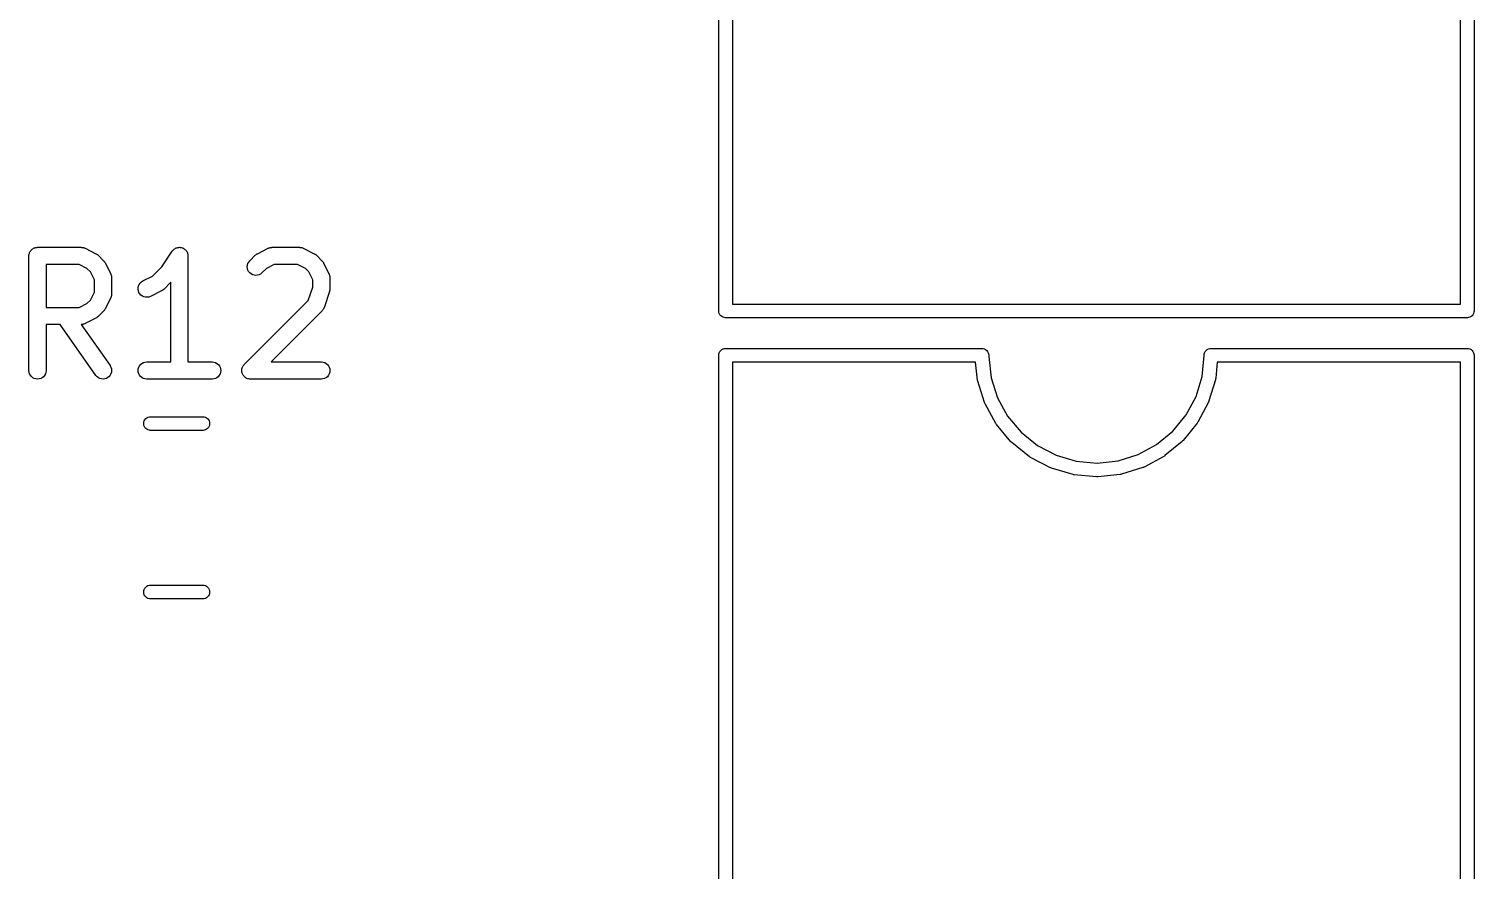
# Model space of a CAD drawing. Extents: x 59.2 to 126.8, y -130.7 to -65.9.
# Drawn here: x 99.41 to 112.02, y -106.42 to -99.08 of the extents above; entities that cross this region are included whole.
import ezdxf

# ---------------------------------------------------------------- set-up
doc = ezdxf.new("R2010")
doc.units = 0
doc.layers.add('BLACK', color=7, linetype='CONTINUOUS')

msp = doc.modelspace()

# ---------------------------------------------------------------- linework, layer by layer
at = {"layer": 'BLACK', "linetype": 'CONTINUOUS'}
for p, q in [((105.429, -101.539), (105.429, -96.3449)), ((105.549, -96.402), (105.549, -101.482)), ((111.899, -101.482), (111.899, -96.402)), ((112.019, -96.3449), (112.019, -101.539)), ((99.4441, -101), (99.4504, -100.996)), ((99.4504, -100.996), (99.4566, -100.993)), ((99.4566, -100.993), (99.4569, -100.993)), ((99.4569, -100.993), (99.4571, -100.993)), ((99.4571, -100.993), (99.4639, -100.991)), ((99.4639, -100.991), (99.4706, -100.989)), ((99.4706, -100.989), (99.4709, -100.989)), ((99.4709, -100.989), (99.4712, -100.989)), ((99.4712, -100.989), (99.4782, -100.988)), ((99.4782, -100.988), (99.4852, -100.987)), ((99.4852, -100.987), (99.8662, -100.987)), ((99.8662, -100.987), (99.8672, -100.987)), ((99.8672, -100.987), (99.8694, -100.988)), ((99.8694, -100.988), (99.8716, -100.988)), ((99.8716, -100.988), (99.8767, -100.988)), ((99.8767, -100.988), (99.8818, -100.989)), ((99.8818, -100.989), (99.8839, -100.99)), ((99.8839, -100.99), (99.886, -100.99)), ((99.886, -100.99), (99.8908, -100.992)), ((99.8908, -100.992), (99.8957, -100.993)), ((99.8957, -100.993), (99.8976, -100.995)), ((99.8976, -100.995), (99.8997, -100.995)), ((99.8997, -100.995), (99.9949, -101.043)), ((100.682, -101), (100.689, -100.996)), ((100.689, -100.996), (100.695, -100.993)), ((100.695, -100.993), (100.703, -100.991)), ((100.695, -100.993), (100.695, -100.993)), ((100.695, -100.993), (100.695, -100.993)), ((100.703, -100.991), (100.709, -100.989)), ((100.709, -100.989), (100.717, -100.988)), ((100.709, -100.989), (100.709, -100.989)), ((100.709, -100.989), (100.709, -100.989)), ((100.717, -100.988), (100.724, -100.987)), ((100.724, -100.987), (100.724, -100.987)), ((100.724, -100.987), (100.731, -100.988)), ((100.724, -100.987), (100.724, -100.987)), ((100.731, -100.988), (100.738, -100.989)), ((100.738, -100.989), (100.738, -100.989)), ((100.738, -100.989), (100.739, -100.989)), ((100.739, -100.989), (100.746, -100.991)), ((100.746, -100.991), (100.752, -100.993)), ((100.752, -100.993), (100.752, -100.993)), ((100.752, -100.993), (100.752, -100.993)), ((100.752, -100.993), (100.759, -100.997)), ((101.404, -101.043), (101.499, -100.995)), ((101.499, -100.995), (101.5, -100.995)), ((101.5, -100.995), (101.502, -100.994)), ((101.502, -100.994), (101.504, -100.993)), ((101.504, -100.993), (101.509, -100.992)), ((101.509, -100.992), (101.514, -100.99)), ((101.514, -100.99), (101.516, -100.989)), ((101.516, -100.989), (101.518, -100.989)), ((101.518, -100.989), (101.523, -100.988)), ((101.523, -100.988), (101.528, -100.988)), ((101.528, -100.988), (101.531, -100.988)), ((101.531, -100.988), (101.533, -100.987)), ((101.533, -100.987), (101.771, -100.987)), ((101.771, -100.987), (101.772, -100.987)), ((101.772, -100.987), (101.774, -100.988)), ((101.774, -100.988), (101.776, -100.988)), ((101.776, -100.988), (101.781, -100.988)), ((101.781, -100.988), (101.787, -100.989)), ((101.787, -100.989), (101.789, -100.99)), ((101.789, -100.99), (101.791, -100.99)), ((101.791, -100.99), (101.796, -100.992)), ((101.796, -100.992), (101.8, -100.993)), ((101.8, -100.993), (101.802, -100.995)), ((101.802, -100.995), (101.804, -100.995)), ((101.804, -100.995), (101.9, -101.043)), ((99.4102, -101.061), (99.411, -101.054)), ((99.4102, -101.062), (99.4102, -101.061)), ((99.4102, -102.062), (99.4102, -101.062)), ((99.4102, -101.062), (99.4102, -101.062)), ((99.4102, -101.062), (99.4102, -101.062)), ((99.4102, -101.062), (99.4102, -101.062)), ((99.411, -101.054), (99.4117, -101.047)), ((99.4117, -101.047), (99.4118, -101.047)), ((99.4118, -101.047), (99.4119, -101.047)), ((99.4119, -101.047), (99.414, -101.04)), ((99.414, -101.04), (99.4161, -101.033)), ((99.4161, -101.033), (99.4162, -101.033)), ((99.4162, -101.033), (99.4163, -101.033)), ((99.4163, -101.033), (99.4197, -101.027)), ((99.4197, -101.027), (99.423, -101.02)), ((99.423, -101.02), (99.4232, -101.02)), ((99.4232, -101.02), (99.4233, -101.02)), ((99.4233, -101.02), (99.4279, -101.015)), ((99.4279, -101.015), (99.4324, -101.009)), ((99.4324, -101.009), (99.4326, -101.009)), ((99.4326, -101.009), (99.4327, -101.009)), ((99.4327, -101.009), (99.4382, -101.004)), ((99.4382, -101.004), (99.4437, -101)), ((99.4437, -101), (99.4439, -101)), ((99.4439, -101), (99.4441, -101)), ((99.9949, -101.043), (99.9959, -101.043)), ((99.9959, -101.043), (99.9994, -101.046)), ((99.9994, -101.046), (100.003, -101.048)), ((100.003, -101.048), (100.006, -101.05)), ((100.006, -101.05), (100.008, -101.051)), ((100.008, -101.051), (100.011, -101.054)), ((100.011, -101.054), (100.014, -101.057)), ((100.014, -101.057), (100.062, -101.105)), ((100.062, -101.105), (100.063, -101.105)), ((100.063, -101.105), (100.065, -101.109)), ((100.065, -101.109), (100.068, -101.112)), ((100.068, -101.112), (100.07, -101.114)), ((100.07, -101.114), (100.072, -101.117)), ((100.072, -101.117), (100.074, -101.121)), ((100.074, -101.121), (100.076, -101.124)), ((100.57, -101.157), (100.661, -101.021)), ((100.661, -101.02), (100.666, -101.014)), ((100.661, -101.021), (100.661, -101.02)), ((100.661, -101.02), (100.661, -101.02)), ((100.661, -101.02), (100.661, -101.02)), ((100.661, -101.02), (100.661, -101.02)), ((100.666, -101.014), (100.671, -101.009)), ((100.671, -101.009), (100.677, -101.004)), ((100.671, -101.009), (100.671, -101.009)), ((100.671, -101.009), (100.671, -101.009)), ((100.677, -101.004), (100.682, -101)), ((100.682, -101), (100.682, -101)), ((100.682, -101), (100.682, -101)), ((100.759, -100.997), (100.765, -101)), ((100.765, -101), (100.765, -101)), ((100.765, -101), (100.765, -101)), ((100.765, -101), (100.771, -101.005)), ((100.771, -101.005), (100.777, -101.01)), ((100.777, -101.01), (100.777, -101.01)), ((100.777, -101.01), (100.777, -101.01)), ((100.777, -101.01), (100.781, -101.016)), ((100.781, -101.016), (100.786, -101.021)), ((100.786, -101.021), (100.786, -101.021)), ((100.786, -101.021), (100.786, -101.021)), ((100.786, -101.021), (100.79, -101.028)), ((100.79, -101.028), (100.793, -101.034)), ((100.793, -101.034), (100.793, -101.034)), ((100.793, -101.034), (100.793, -101.034)), ((100.793, -101.034), (100.795, -101.041)), ((100.795, -101.041), (100.797, -101.048)), ((100.797, -101.048), (100.797, -101.048)), ((100.797, -101.048), (100.797, -101.048)), ((100.797, -101.048), (100.798, -101.055)), ((100.798, -101.055), (100.798, -101.062)), ((100.798, -101.062), (100.798, -101.987)), ((101.321, -101.129), (101.328, -101.116)), ((101.328, -101.116), (101.337, -101.105)), ((101.337, -101.105), (101.385, -101.057)), ((101.385, -101.056), (101.389, -101.054)), ((101.385, -101.057), (101.385, -101.056)), ((101.389, -101.054), (101.392, -101.051)), ((101.392, -101.051), (101.394, -101.049)), ((101.394, -101.049), (101.397, -101.047)), ((101.397, -101.047), (101.4, -101.045)), ((101.4, -101.045), (101.404, -101.043)), ((101.9, -101.043), (101.901, -101.043)), ((101.901, -101.043), (101.904, -101.046)), ((101.904, -101.046), (101.908, -101.048)), ((101.908, -101.048), (101.91, -101.05)), ((101.91, -101.05), (101.913, -101.051)), ((101.913, -101.051), (101.916, -101.054)), ((101.916, -101.054), (101.919, -101.057)), ((101.919, -101.057), (101.967, -101.105)), ((101.967, -101.105), (101.968, -101.105)), ((101.968, -101.105), (101.97, -101.109)), ((101.97, -101.109), (101.973, -101.112)), ((101.973, -101.112), (101.975, -101.114)), ((101.975, -101.114), (101.977, -101.117)), ((101.977, -101.117), (101.979, -101.121)), ((101.979, -101.121), (101.981, -101.124)), ((99.5602, -101.137), (99.5602, -101.511)), ((99.8485, -101.137), (99.5602, -101.137)), ((99.917, -101.172), (99.8485, -101.137)), ((99.9474, -101.202), (99.917, -101.172)), ((99.9816, -101.271), (99.9474, -101.202)), ((100.076, -101.124), (100.124, -101.219)), ((100.124, -101.219), (100.124, -101.22)), ((100.124, -101.22), (100.125, -101.222)), ((100.125, -101.222), (100.126, -101.224)), ((100.126, -101.224), (100.127, -101.229)), ((100.127, -101.229), (100.129, -101.234)), ((100.129, -101.234), (100.13, -101.236)), ((100.13, -101.236), (100.13, -101.238)), ((100.13, -101.238), (100.131, -101.243)), ((100.131, -101.243), (100.132, -101.248)), ((100.132, -101.248), (100.131, -101.251)), ((100.404, -101.281), (100.488, -101.239)), ((100.488, -101.239), (100.57, -101.157)), ((101.315, -101.157), (101.316, -101.143)), ((101.316, -101.172), (101.315, -101.157)), ((101.316, -101.143), (101.321, -101.129)), ((101.321, -101.186), (101.316, -101.172)), ((101.327, -101.199), (101.321, -101.186)), ((101.337, -101.21), (101.327, -101.199)), ((101.348, -101.22), (101.337, -101.21)), ((101.361, -101.227), (101.348, -101.22)), ((101.375, -101.231), (101.361, -101.227)), ((101.389, -101.233), (101.375, -101.231)), ((101.404, -101.231), (101.389, -101.233)), ((101.418, -101.227), (101.404, -101.231)), ((101.431, -101.221), (101.418, -101.227)), ((101.442, -101.211), (101.431, -101.221)), ((101.443, -101.211), (101.442, -101.211)), ((101.482, -101.172), (101.443, -101.211)), ((101.551, -101.137), (101.482, -101.172)), ((101.753, -101.137), (101.551, -101.137)), ((101.822, -101.172), (101.753, -101.137)), ((101.852, -101.202), (101.822, -101.172)), ((101.886, -101.271), (101.852, -101.202)), ((101.981, -101.124), (102.028, -101.219)), ((102.028, -101.219), (102.029, -101.22)), ((102.029, -101.22), (102.03, -101.222)), ((102.03, -101.222), (102.031, -101.224)), ((102.031, -101.224), (102.032, -101.229)), ((102.032, -101.229), (102.034, -101.234)), ((102.034, -101.234), (102.034, -101.236)), ((102.034, -101.236), (102.035, -101.238)), ((102.035, -101.238), (102.035, -101.243)), ((102.035, -101.243), (102.036, -101.248)), ((102.036, -101.248), (102.036, -101.251)), ((99.9816, -101.378), (99.9816, -101.271)), ((100.131, -101.251), (100.132, -101.253)), ((100.132, -101.253), (100.132, -101.396)), ((100.363, -101.338), (100.367, -101.324)), ((100.363, -101.353), (100.363, -101.338)), ((100.365, -101.367), (100.363, -101.353)), ((100.37, -101.381), (100.365, -101.367)), ((100.367, -101.324), (100.373, -101.311)), ((100.373, -101.311), (100.381, -101.299)), ((100.381, -101.299), (100.392, -101.289)), ((100.392, -101.289), (100.404, -101.281)), ((100.566, -101.368), (100.471, -101.415)), ((100.57, -101.365), (100.566, -101.368)), ((100.574, -101.363), (100.57, -101.365)), ((100.576, -101.361), (100.574, -101.363)), ((100.579, -101.36), (100.576, -101.361)), ((100.582, -101.357), (100.579, -101.36)), ((100.585, -101.354), (100.582, -101.357)), ((100.586, -101.354), (100.585, -101.354)), ((100.648, -101.291), (100.586, -101.354)), ((100.648, -101.987), (100.648, -101.291)), ((101.848, -101.45), (101.886, -101.336)), ((101.886, -101.336), (101.886, -101.271)), ((102.033, -101.372), (101.985, -101.515)), ((102.035, -101.364), (102.033, -101.368)), ((102.033, -101.368), (102.033, -101.372)), ((102.036, -101.358), (102.035, -101.361)), ((102.035, -101.361), (102.035, -101.364)), ((102.036, -101.251), (102.036, -101.253)), ((102.036, -101.253), (102.036, -101.348)), ((102.036, -101.348), (102.036, -101.349)), ((102.036, -101.349), (102.036, -101.353)), ((102.036, -101.353), (102.036, -101.358)), ((99.8485, -101.511), (99.917, -101.477)), ((99.917, -101.477), (99.9474, -101.447)), ((99.9474, -101.447), (99.9816, -101.378)), ((100.124, -101.429), (100.076, -101.524)), ((100.125, -101.427), (100.124, -101.429)), ((100.126, -101.425), (100.125, -101.427)), ((100.127, -101.42), (100.126, -101.425)), ((100.129, -101.416), (100.127, -101.42)), ((100.13, -101.411), (100.129, -101.413)), ((100.129, -101.413), (100.129, -101.416)), ((100.131, -101.406), (100.13, -101.411)), ((100.132, -101.397), (100.131, -101.399)), ((100.131, -101.399), (100.131, -101.401)), ((100.131, -101.401), (100.131, -101.406)), ((100.132, -101.396), (100.132, -101.397)), ((100.378, -101.394), (100.37, -101.381)), ((100.388, -101.404), (100.378, -101.394)), ((100.4, -101.413), (100.388, -101.404)), ((100.413, -101.419), (100.4, -101.413)), ((100.427, -101.422), (100.413, -101.419)), ((100.442, -101.423), (100.427, -101.422)), ((100.456, -101.421), (100.442, -101.423)), ((100.47, -101.416), (100.456, -101.421)), ((100.471, -101.415), (100.47, -101.416)), ((101.289, -102.009), (101.848, -101.45)), ((105.549, -101.482), (111.899, -101.482)), ((99.5602, -101.511), (99.8485, -101.511)), ((99.9949, -101.606), (99.8997, -101.653)), ((99.9985, -101.603), (99.9949, -101.606)), ((100.002, -101.601), (99.9985, -101.603)), ((100.005, -101.6), (100.002, -101.601)), ((100.007, -101.598), (100.005, -101.6)), ((100.01, -101.595), (100.007, -101.598)), ((100.014, -101.592), (100.01, -101.595)), ((100.062, -101.544), (100.014, -101.592)), ((100.014, -101.592), (100.014, -101.592)), ((100.065, -101.541), (100.062, -101.544)), ((100.068, -101.538), (100.065, -101.541)), ((100.069, -101.535), (100.068, -101.538)), ((100.071, -101.533), (100.069, -101.535)), ((100.073, -101.529), (100.071, -101.533)), ((100.076, -101.525), (100.073, -101.529)), ((100.076, -101.524), (100.076, -101.525)), ((101.967, -101.544), (101.523, -101.987)), ((101.968, -101.542), (101.967, -101.544)), ((101.97, -101.541), (101.968, -101.542)), ((101.973, -101.537), (101.97, -101.541)), ((101.976, -101.533), (101.973, -101.537)), ((101.977, -101.531), (101.976, -101.533)), ((101.978, -101.529), (101.977, -101.531)), ((101.981, -101.524), (101.978, -101.529)), ((101.983, -101.52), (101.981, -101.524)), ((101.984, -101.518), (101.983, -101.52)), ((101.985, -101.516), (101.984, -101.518)), ((101.985, -101.515), (101.985, -101.516)), ((105.429, -101.542), (105.429, -101.539)), ((105.43, -101.554), (105.429, -101.542)), ((105.433, -101.565), (105.43, -101.554)), ((105.439, -101.575), (105.433, -101.565)), ((105.446, -101.585), (105.439, -101.575)), ((105.456, -101.592), (105.446, -101.585)), ((105.466, -101.598), (105.456, -101.592)), ((105.477, -101.601), (105.466, -101.598)), ((105.486, -101.602), (105.477, -101.601)), ((105.489, -101.602), (105.486, -101.602)), ((105.486, -101.602), (105.486, -101.602)), ((105.492, -101.602), (105.489, -101.602)), ((111.956, -101.602), (105.492, -101.602)), ((111.959, -101.602), (111.956, -101.602)), ((111.962, -101.602), (111.959, -101.602)), ((111.971, -101.601), (111.962, -101.602)), ((111.962, -101.602), (111.962, -101.602)), ((111.982, -101.598), (111.971, -101.601)), ((111.992, -101.592), (111.982, -101.598)), ((112.002, -101.585), (111.992, -101.592)), ((112.009, -101.575), (112.002, -101.585)), ((112.015, -101.565), (112.009, -101.575)), ((112.018, -101.554), (112.015, -101.565)), ((112.019, -101.545), (112.018, -101.553)), ((112.018, -101.553), (112.018, -101.554)), ((112.019, -101.539), (112.019, -101.542)), ((112.019, -101.542), (112.019, -101.545)), ((112.019, -101.545), (112.019, -101.545)), ((99.6843, -101.661), (99.5602, -101.661)), ((99.5602, -101.661), (99.5602, -102.062)), ((99.9952, -102.105), (99.6843, -101.661)), ((99.8684, -101.661), (99.8673, -101.661)), ((99.8673, -101.661), (100.118, -102.019)), ((99.8706, -101.661), (99.8684, -101.661)), ((99.8756, -101.66), (99.8706, -101.661)), ((99.8807, -101.66), (99.8756, -101.66)), ((99.8829, -101.659), (99.8807, -101.66)), ((99.885, -101.659), (99.8829, -101.659)), ((99.8898, -101.657), (99.885, -101.659)), ((99.8947, -101.656), (99.8898, -101.657)), ((99.8967, -101.654), (99.8947, -101.656)), ((99.8988, -101.654), (99.8967, -101.654)), ((99.8997, -101.653), (99.8988, -101.654)), ((105.456, -101.88), (105.466, -101.874)), ((105.466, -101.874), (105.477, -101.871)), ((105.477, -101.871), (105.486, -101.87)), ((105.486, -101.87), (105.489, -101.87)), ((105.489, -101.87), (105.492, -101.87)), ((105.492, -101.87), (107.727, -101.87)), ((107.727, -101.87), (107.736, -101.871)), ((107.736, -101.871), (107.747, -101.874)), ((107.747, -101.874), (107.757, -101.88)), ((109.691, -101.88), (109.701, -101.874)), ((109.701, -101.874), (109.712, -101.871)), ((109.712, -101.871), (109.721, -101.87)), ((109.721, -101.87), (111.956, -101.87)), ((111.956, -101.87), (111.959, -101.87)), ((111.959, -101.87), (111.962, -101.87)), ((111.962, -101.87), (111.97, -101.871)), ((111.97, -101.871), (111.971, -101.871)), ((111.971, -101.871), (111.982, -101.874)), ((111.982, -101.874), (111.992, -101.88)), ((100.385, -102.009), (100.396, -102)), ((100.396, -102), (100.409, -101.993)), ((100.409, -101.993), (100.423, -101.989)), ((100.423, -101.989), (100.438, -101.987)), ((100.438, -101.987), (100.648, -101.987)), ((100.798, -101.987), (101.009, -101.987)), ((101.009, -101.987), (101.01, -101.987)), ((101.01, -101.987), (101.025, -101.989)), ((101.025, -101.989), (101.039, -101.993)), ((101.039, -101.993), (101.051, -102)), ((101.051, -102), (101.063, -102.01)), ((101.523, -101.987), (101.961, -101.987)), ((101.961, -101.987), (101.962, -101.987)), ((101.962, -101.987), (101.977, -101.989)), ((101.977, -101.989), (101.991, -101.993)), ((101.991, -101.993), (102.004, -102)), ((102.004, -102), (102.015, -102.01)), ((105.429, -101.93), (105.43, -101.918)), ((105.429, -101.933), (105.429, -101.93)), ((105.429, -107.127), (105.429, -101.933)), ((105.43, -101.918), (105.433, -101.907)), ((105.433, -101.907), (105.439, -101.897)), ((105.439, -101.897), (105.446, -101.887)), ((105.446, -101.887), (105.456, -101.88)), ((105.549, -101.99), (105.549, -107.07)), ((107.669, -101.99), (105.549, -101.99)), ((107.686, -102.145), (107.669, -101.99)), ((107.757, -101.88), (107.767, -101.887)), ((107.767, -101.887), (107.774, -101.897)), ((107.774, -101.897), (107.78, -101.907)), ((107.78, -101.907), (107.783, -101.918)), ((107.783, -101.918), (107.784, -101.93)), ((107.784, -101.93), (107.784, -101.933)), ((107.784, -101.933), (107.784, -101.94)), ((107.784, -101.94), (107.805, -102.125)), ((109.646, -102.113), (109.664, -101.93)), ((109.664, -101.93), (109.665, -101.918)), ((109.664, -101.93), (109.664, -101.93)), ((109.665, -101.918), (109.668, -101.907)), ((109.668, -101.907), (109.674, -101.897)), ((109.674, -101.897), (109.681, -101.887)), ((109.681, -101.887), (109.691, -101.88)), ((109.778, -101.99), (109.765, -102.13)), ((111.899, -101.99), (109.778, -101.99)), ((111.899, -107.07), (111.899, -101.99)), ((111.992, -101.88), (112.002, -101.887)), ((112.002, -101.887), (112.009, -101.897)), ((112.009, -101.897), (112.015, -101.907)), ((112.015, -101.907), (112.018, -101.918)), ((112.018, -101.918), (112.019, -101.926)), ((112.019, -101.926), (112.019, -101.93)), ((112.019, -101.93), (112.019, -101.933)), ((112.019, -101.933), (112.019, -107.127)), ((99.4116, -102.077), (99.4102, -102.062)), ((99.4159, -102.091), (99.4116, -102.077)), ((99.4227, -102.104), (99.4159, -102.091)), ((99.432, -102.115), (99.4227, -102.104)), ((99.4433, -102.125), (99.432, -102.115)), ((99.4561, -102.132), (99.4433, -102.125)), ((99.5263, -102.125), (99.5133, -102.132)), ((99.5377, -102.116), (99.5263, -102.125)), ((99.5471, -102.105), (99.5377, -102.116)), ((99.5541, -102.092), (99.5471, -102.105)), ((99.5586, -102.078), (99.5541, -102.092)), ((99.5602, -102.063), (99.5586, -102.078)), ((99.5602, -102.062), (99.5602, -102.063)), ((100.005, -102.117), (99.9952, -102.105)), ((100.016, -102.126), (100.005, -102.117)), ((100.029, -102.132), (100.016, -102.126)), ((100.086, -102.131), (100.072, -102.136)), ((100.099, -102.124), (100.086, -102.131)), ((100.11, -102.115), (100.099, -102.124)), ((100.12, -102.103), (100.11, -102.115)), ((100.118, -102.019), (100.119, -102.02)), ((100.119, -102.02), (100.126, -102.033)), ((100.126, -102.09), (100.12, -102.103)), ((100.126, -102.033), (100.13, -102.047)), ((100.13, -102.076), (100.126, -102.09)), ((100.13, -102.047), (100.132, -102.062)), ((100.132, -102.062), (100.13, -102.076)), ((100.363, -102.062), (100.364, -102.047)), ((100.364, -102.076), (100.363, -102.062)), ((100.364, -102.047), (100.368, -102.033)), ((100.368, -102.09), (100.364, -102.076)), ((100.368, -102.033), (100.375, -102.02)), ((100.375, -102.103), (100.368, -102.09)), ((100.375, -102.02), (100.385, -102.009)), ((100.384, -102.115), (100.375, -102.103)), ((100.395, -102.124), (100.384, -102.115)), ((100.408, -102.131), (100.395, -102.124)), ((100.422, -102.136), (100.408, -102.131)), ((101.051, -102.125), (101.038, -102.132)), ((101.062, -102.116), (101.051, -102.125)), ((101.071, -102.104), (101.062, -102.116)), ((101.063, -102.01), (101.072, -102.021)), ((101.078, -102.091), (101.071, -102.104)), ((101.072, -102.021), (101.079, -102.034)), ((101.082, -102.077), (101.078, -102.091)), ((101.079, -102.034), (101.083, -102.048)), ((101.084, -102.063), (101.082, -102.077)), ((101.083, -102.048), (101.084, -102.063)), ((101.267, -102.062), (101.268, -102.055)), ((101.268, -102.069), (101.267, -102.062)), ((101.267, -102.062), (101.267, -102.062)), ((101.267, -102.062), (101.267, -102.062)), ((101.268, -102.055), (101.269, -102.048)), ((101.269, -102.076), (101.268, -102.069)), ((101.269, -102.047), (101.271, -102.04)), ((101.269, -102.048), (101.269, -102.047)), ((101.269, -102.047), (101.269, -102.047)), ((101.269, -102.077), (101.269, -102.076)), ((101.271, -102.084), (101.269, -102.077)), ((101.269, -102.077), (101.269, -102.077)), ((101.271, -102.04), (101.273, -102.034)), ((101.273, -102.09), (101.271, -102.084)), ((101.273, -102.033), (101.277, -102.027)), ((101.273, -102.034), (101.273, -102.033)), ((101.273, -102.033), (101.273, -102.033)), ((101.273, -102.091), (101.273, -102.09)), ((101.276, -102.097), (101.273, -102.091)), ((101.273, -102.091), (101.273, -102.091)), ((101.28, -102.103), (101.276, -102.097)), ((101.277, -102.027), (101.28, -102.021)), ((101.28, -102.02), (101.285, -102.015)), ((101.28, -102.021), (101.28, -102.02)), ((101.28, -102.021), (101.28, -102.021)), ((101.28, -102.104), (101.28, -102.103)), ((101.284, -102.109), (101.28, -102.104)), ((101.28, -102.104), (101.28, -102.104)), ((101.289, -102.115), (101.284, -102.109)), ((101.285, -102.015), (101.289, -102.009)), ((101.294, -102.12), (101.289, -102.115)), ((101.289, -102.115), (101.289, -102.115)), ((101.289, -102.115), (101.289, -102.115)), ((101.3, -102.124), (101.294, -102.12)), ((101.307, -102.128), (101.3, -102.124)), ((101.3, -102.124), (101.3, -102.124)), ((101.3, -102.124), (101.3, -102.124)), ((101.313, -102.131), (101.307, -102.128)), ((101.32, -102.134), (101.313, -102.131)), ((101.313, -102.131), (101.313, -102.131)), ((101.313, -102.131), (101.313, -102.131)), ((102.003, -102.125), (101.99, -102.132)), ((102.014, -102.116), (102.003, -102.125)), ((102.024, -102.104), (102.014, -102.116)), ((102.015, -102.01), (102.024, -102.021)), ((102.024, -102.021), (102.031, -102.034)), ((102.031, -102.091), (102.024, -102.104)), ((102.031, -102.034), (102.035, -102.048)), ((102.035, -102.077), (102.031, -102.091)), ((102.035, -102.048), (102.036, -102.063)), ((102.036, -102.063), (102.035, -102.077)), ((107.805, -102.125), (107.86, -102.3)), ((109.593, -102.288), (109.646, -102.113)), ((109.765, -102.131), (109.763, -102.136)), ((109.765, -102.13), (109.765, -102.131)), ((99.4701, -102.136), (99.4561, -102.132)), ((99.4847, -102.137), (99.4701, -102.136)), ((99.4993, -102.136), (99.4847, -102.137)), ((99.5133, -102.132), (99.4993, -102.136)), ((100.043, -102.136), (100.029, -102.132)), ((100.058, -102.137), (100.043, -102.136)), ((100.072, -102.136), (100.058, -102.137)), ((100.437, -102.137), (100.422, -102.136)), ((100.438, -102.137), (100.437, -102.137)), ((101.009, -102.137), (100.438, -102.137)), ((101.024, -102.136), (101.009, -102.137)), ((101.038, -102.132), (101.024, -102.136)), ((101.327, -102.136), (101.32, -102.134)), ((101.334, -102.137), (101.327, -102.136)), ((101.327, -102.136), (101.327, -102.136)), ((101.327, -102.136), (101.327, -102.136)), ((101.341, -102.137), (101.334, -102.137)), ((101.342, -102.137), (101.341, -102.137)), ((101.961, -102.137), (101.342, -102.137)), ((101.342, -102.137), (101.342, -102.137)), ((101.342, -102.137), (101.342, -102.137)), ((101.342, -102.137), (101.342, -102.137)), ((101.976, -102.136), (101.961, -102.137)), ((101.99, -102.132), (101.976, -102.136)), ((107.687, -102.15), (107.686, -102.145)), ((107.688, -102.155), (107.687, -102.15)), ((107.689, -102.156), (107.688, -102.155)), ((107.748, -102.342), (107.689, -102.156)), ((109.762, -102.142), (109.706, -102.328)), ((109.763, -102.136), (109.762, -102.142)), ((107.75, -102.347), (107.748, -102.342)), ((107.752, -102.352), (107.75, -102.347)), ((107.752, -102.353), (107.752, -102.352)), ((107.846, -102.524), (107.752, -102.353)), ((107.86, -102.3), (107.949, -102.461)), ((109.507, -102.45), (109.593, -102.288)), ((109.702, -102.339), (109.61, -102.512)), ((109.704, -102.334), (109.702, -102.339)), ((109.706, -102.329), (109.704, -102.334)), ((109.706, -102.328), (109.706, -102.329)), ((100.413, -102.513), (100.417, -102.502)), ((100.417, -102.502), (100.422, -102.492)), ((100.422, -102.492), (100.43, -102.482)), ((100.43, -102.482), (100.439, -102.475)), ((100.439, -102.475), (100.449, -102.469)), ((100.449, -102.469), (100.461, -102.466)), ((100.461, -102.466), (100.469, -102.465)), ((100.469, -102.465), (100.93, -102.465)), ((100.93, -102.465), (100.938, -102.466)), ((100.938, -102.466), (100.95, -102.469)), ((100.95, -102.469), (100.96, -102.475)), ((100.96, -102.475), (100.969, -102.482)), ((100.969, -102.482), (100.977, -102.492)), ((100.977, -102.492), (100.982, -102.502)), ((100.982, -102.502), (100.986, -102.513)), ((107.949, -102.461), (108.067, -102.601)), ((109.391, -102.592), (109.507, -102.45)), ((100.412, -102.525), (100.413, -102.513)), ((100.413, -102.537), (100.412, -102.525)), ((100.417, -102.548), (100.413, -102.537)), ((100.422, -102.558), (100.417, -102.548)), ((100.43, -102.568), (100.422, -102.558)), ((100.439, -102.575), (100.43, -102.568)), ((100.449, -102.581), (100.439, -102.575)), ((100.461, -102.584), (100.449, -102.581)), ((100.469, -102.585), (100.461, -102.584)), ((100.93, -102.585), (100.469, -102.585)), ((100.938, -102.584), (100.93, -102.585)), ((100.95, -102.581), (100.938, -102.584)), ((100.96, -102.575), (100.95, -102.581)), ((100.969, -102.568), (100.96, -102.575)), ((100.977, -102.558), (100.969, -102.568)), ((100.982, -102.548), (100.977, -102.558)), ((100.986, -102.537), (100.982, -102.548)), ((100.986, -102.513), (100.987, -102.525)), ((100.987, -102.525), (100.986, -102.537)), ((107.849, -102.528), (107.846, -102.524)), ((107.852, -102.533), (107.849, -102.528)), ((107.853, -102.534), (107.852, -102.533)), ((107.978, -102.683), (107.853, -102.534)), ((108.067, -102.601), (108.209, -102.716)), ((109.249, -102.709), (109.391, -102.592)), ((109.603, -102.521), (109.48, -102.673)), ((109.606, -102.517), (109.603, -102.521)), ((109.609, -102.512), (109.606, -102.517)), ((109.61, -102.512), (109.609, -102.512)), ((107.982, -102.687), (107.978, -102.683)), ((107.986, -102.691), (107.982, -102.687)), ((107.987, -102.691), (107.986, -102.691)), ((108.139, -102.814), (107.987, -102.691)), ((108.209, -102.716), (108.372, -102.801)), ((109.088, -102.796), (109.249, -102.709)), ((109.472, -102.681), (109.321, -102.805)), ((109.476, -102.677), (109.472, -102.681)), ((109.48, -102.673), (109.476, -102.677)), ((109.48, -102.673), (109.48, -102.673)), ((108.143, -102.816), (108.139, -102.814)), ((108.148, -102.82), (108.143, -102.816)), ((108.149, -102.82), (108.148, -102.82)), ((108.322, -102.91), (108.149, -102.82)), ((108.372, -102.801), (108.548, -102.853)), ((108.548, -102.853), (108.731, -102.87)), ((108.731, -102.87), (108.913, -102.851)), ((108.913, -102.851), (109.088, -102.796)), ((109.312, -102.812), (109.14, -102.905)), ((109.316, -102.809), (109.312, -102.812)), ((109.321, -102.806), (109.316, -102.809)), ((109.321, -102.805), (109.321, -102.806)), ((108.327, -102.912), (108.322, -102.91)), ((108.332, -102.915), (108.327, -102.912)), ((108.52, -102.97), (108.332, -102.915)), ((108.332, -102.915), (108.332, -102.915)), ((108.525, -102.971), (108.52, -102.97)), ((108.53, -102.972), (108.525, -102.971)), ((108.531, -102.972), (108.53, -102.972)), ((108.726, -102.99), (108.531, -102.972)), ((108.731, -102.99), (108.726, -102.99)), ((108.736, -102.99), (108.731, -102.99)), ((108.737, -102.99), (108.736, -102.99)), ((108.931, -102.969), (108.737, -102.99)), ((108.937, -102.968), (108.931, -102.969)), ((108.942, -102.967), (108.937, -102.968)), ((108.943, -102.967), (108.942, -102.967)), ((109.129, -102.909), (108.943, -102.967)), ((109.134, -102.907), (109.129, -102.909)), ((109.139, -102.905), (109.134, -102.907)), ((109.14, -102.905), (109.139, -102.905)), ((100.412, -103.995), (100.413, -103.983)), ((100.413, -104.007), (100.412, -103.995)), ((100.413, -103.983), (100.417, -103.972)), ((100.417, -104.018), (100.413, -104.007)), ((100.417, -103.972), (100.422, -103.962)), ((100.422, -104.028), (100.417, -104.018)), ((100.422, -103.962), (100.43, -103.952)), ((100.43, -103.952), (100.439, -103.945)), ((100.439, -103.945), (100.449, -103.939)), ((100.449, -103.939), (100.461, -103.936)), ((100.461, -103.936), (100.469, -103.935)), ((100.469, -103.935), (100.93, -103.935)), ((100.93, -103.935), (100.938, -103.936)), ((100.938, -103.936), (100.95, -103.939)), ((100.95, -103.939), (100.96, -103.945)), ((100.96, -103.945), (100.969, -103.952)), ((100.969, -103.952), (100.977, -103.962)), ((100.977, -103.962), (100.982, -103.972)), ((100.982, -104.018), (100.977, -104.028)), ((100.982, -103.972), (100.986, -103.983)), ((100.986, -104.007), (100.982, -104.018)), ((100.986, -103.983), (100.987, -103.995)), ((100.987, -103.995), (100.986, -104.007)), ((100.43, -104.038), (100.422, -104.028)), ((100.439, -104.045), (100.43, -104.038)), ((100.449, -104.051), (100.439, -104.045)), ((100.461, -104.054), (100.449, -104.051)), ((100.469, -104.055), (100.461, -104.054)), ((100.93, -104.055), (100.469, -104.055)), ((100.938, -104.054), (100.93, -104.055)), ((100.95, -104.051), (100.938, -104.054)), ((100.96, -104.045), (100.95, -104.051)), ((100.969, -104.038), (100.96, -104.045)), ((100.977, -104.028), (100.969, -104.038))]:
    msp.add_line(p, q, dxfattribs=at)

doc.saveas('drawing.dxf')
